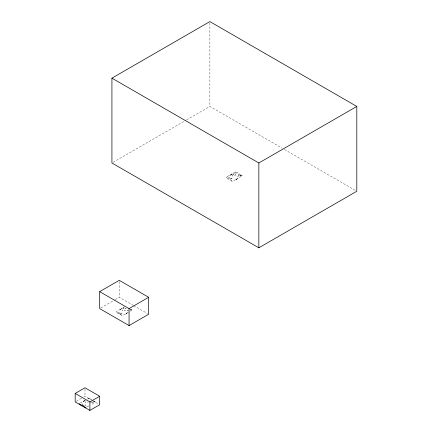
<?xml version="1.0" encoding="UTF-8"?>
<svg xmlns="http://www.w3.org/2000/svg" width="432" height="432" viewBox="0 0 432 432"><rect width="100%" height="100%" fill="white"/><g stroke="black" fill="none" stroke-linecap="round" stroke-linejoin="round"><path stroke-width="0.32" stroke-dasharray="2.16 1.62" d="M130.129 311.256C130.529 310.376 133.612 309.998 131.204 309.739L131.474 309.712M84.845 400.167L84.073 401.36L83.295 401.387A0.902 0.518 -60 0 0 83.084 401.436L82.469 401.846A1.404 0.81 -60 0 1 82.312 401.933L82.21 401.976A4.79 2.765 -60 0 1 81.902 402.057L81.637 402.122M237.508 178.432L236.677 179.361A0.778 0.448 -60 0 1 236.396 179.582L235.877 179.723M237.092 178.88L236.839 179.194M80.449 402.975L80.762 402.635A2.171 1.253 -60 0 1 81.637 402.133M128.525 312.487C127.278 312.39 126.803 313.4 125.685 314.032M227.691 176.423L226.654 177.498A0.815 0.47 -60 0 1 226.341 177.584C225.601 178.141 228.01 177.946 228.101 179.264C228.647 179.113 229.208 178.465 229.592 179.48A0.562 0.324 60 0 0 229.727 179.593L231.282 180.479L231.077 180.263A1.112 0.643 60 0 0 230.353 179.701L229.997 179.685M230.855 174.776L230.44 175.171L231.887 174.415L231.476 174.425M118.633 310.16A4.79 2.765 -60 0 0 118.94 310.079L119.048 310.036A1.404 0.81 -60 0 0 119.2 309.949L119.821 309.533A0.902 0.518 -60 0 1 120.026 309.485L121.689 308.729L121.279 308.74M124.729 306.806L123.336 307.368M119.799 313.999L121.084 314.788L120.879 314.577A1.112 0.643 60 0 0 120.155 314.01L119.529 313.907A0.562 0.324 60 0 1 119.394 313.794C119 312.676 118.406 313.583 117.86 313.529C117.801 312.217 115.366 312.471 116.149 311.899A0.815 0.47 -60 0 0 116.456 311.812L117.493 310.738A2.171 1.253 -60 0 1 118.368 310.235L118.633 310.16M83.927 400.988L83.511 401.382L84.958 400.626L84.548 400.637M127.31 312.746L126.436 313.708A0.778 0.448 -60 0 1 126.198 313.891M120.658 309.091C119.853 310.311 121.576 308.837 121.63 308.2A0.799 0.464 -60 0 1 121.835 307.994L122.407 307.746A2.425 1.399 -60 0 0 122.564 307.687L122.823 307.557A2.938 1.696 -60 0 1 123.341 307.346M91.093 402.349L90.628 402.7M237.767 176.353C238.572 175.009 241.169 176.71 238.734 175.748L237.659 176.423M90.839 402.565L91.211 402.224M236.444 179.55C237.13 177.833 238.464 178.708 239.603 177.66C240.268 176.008 244.328 175.765 241.515 175.414L241.245 175.387L241.904 175.343M230.764 174.863L230.17 175.176M120.571 309.177L119.972 309.49M83.835 401.074L83.241 401.387M87.809 406.377L88.015 406.237A3.829 2.209 -60 0 1 88.943 405.95L89.105 405.913M87.485 399.146L88.889 398.207L90.477 399.017M130.221 310.03L130.907 309.782L130.259 309.922M113.092 162.308L185.971 120.231M186.554 119.896L209.876 106.429L282.177 148.171M100.834 307.94L114.664 299.954M115.241 299.624L119.27 297.297L133.099 305.278M76.345 401.252L81.529 398.255M83.835 396.927L84.991 396.263L91.768 400.178M233.534 173.054L234.279 173.065L233.275 173.124M88.949 400.108L89.154 400.032M232.751 174.56L233.739 174.199L232.546 174.598M122.553 308.869L123.719 308.54L122.348 308.912M232.389 175.964L232.983 175.689L232.211 176.045M122.191 310.279L122.785 310.003L122.013 310.36M85.46 402.176L86.054 401.9L85.282 402.257M123.077 307.438L123.957 307.346M234.101 173.043L235.726 172.001L237.303 172.751M86.033 400.696L85.617 400.81M228.733 178.918L228.911 178.821M118.535 313.232L118.719 313.13M93.625 400.707C95.602 402.484 96.05 401.56 93.501 402.964C92.891 403.72 91.703 404.941 90.709 404.444M81.734 404.125L82.831 403.974L81.745 404.276M128.099 309.242L128.023 309.269M131.706 309.658L130.885 309.668L131.317 309.728L130.405 308.88M94.743 401.614L94.975 401.555M87.982 402.052L87.696 402.111L88.009 402.073M84.721 404.989L85.909 405.103L84.953 405.081M235.548 172.06L237.719 172.811A5.578 3.218 60 0 1 237.946 172.811L238.081 172.832A1.231 0.713 60 0 1 238.831 173.502C239.36 174.917 240.743 173.718 241.186 175.392M88.619 398.272L90.299 398.979A1.766 1.021 60 0 0 90.52 399.022L90.79 399.022A5.578 3.218 60 0 1 91.017 399.022L91.152 399.044M86.929 406.771L87.14 406.739A1.447 0.837 -60 0 0 87.399 406.642L87.502 406.582A4.379 2.527 -60 0 0 87.707 406.447M241.618 175.408L241.348 175.408M235.089 175.824L234.549 175.905L235.505 175.867M125.129 310.165L124.351 310.219L125.312 310.181M131.42 309.717L131.053 309.701M94.689 401.614L94.257 401.598M237.406 172.811L237.481 172.816A1.766 1.021 60 0 1 237.227 172.768M239.069 174.852L238.01 175.009L239.144 174.884M284.51 149.515L355.639 190.582M133.677 305.613L147.506 313.594M92.335 400.502L98.55 404.093M231.077 180.263L232.065 181.721L232.821 180.97A0.832 0.481 -60 0 1 233.134 180.7L234.068 180.533A1.447 0.837 -60 0 0 234.328 180.43L234.43 180.371A4.379 2.527 -60 0 0 234.635 180.236L234.943 180.025A3.829 2.209 -60 0 1 235.872 179.739M120.879 314.577L121.867 316.03L122.629 315.284A0.832 0.481 -60 0 1 122.936 315.014L123.871 314.842A1.447 0.837 -60 0 0 124.13 314.744L124.232 314.685A4.379 2.527 -60 0 0 124.438 314.55M209.876 22.945L209.876 106.429M119.27 281.632L119.27 297.297M84.991 389.086L84.991 396.263M227.686 176.407A2.171 1.253 -60 0 1 228.566 175.921L228.825 175.851A4.79 2.765 -60 0 0 229.138 175.765L229.241 175.721A1.404 0.81 -60 0 0 229.397 175.635L230.013 175.225A0.902 0.518 -60 0 1 230.224 175.176L230.677 175.014C230.256 175.781 231.763 174.528 231.822 173.885A0.799 0.464 -60 0 1 232.033 173.68L232.605 173.437A2.425 1.399 -60 0 0 232.756 173.372L233.015 173.243A2.938 1.696 -60 0 1 233.539 173.032M91.147 399.006A1.231 0.713 60 0 1 91.822 399.578M124.751 314.307A3.829 2.209 -60 0 1 125.674 314.053M236.704 179.291L236.261 179.491L236.72 179.312M126.895 313.195L126.646 313.508L126.895 313.195M126.619 313.475L126.068 313.805L126.619 313.475M127.829 310.446C126.538 311.445 128.434 310.025 128.034 310.225L128.536 310.063L127.829 310.446M235.672 174.004L235.105 174.393L236.288 173.761L235.672 174.004M125.474 308.318L124.907 308.707L126.268 308.054L125.474 308.318M236.677 179.361L236.174 179.437L236.677 179.361M240.068 175.835C239.528 176.348 242.163 174.776 240.068 175.835M93.139 402.046L92.599 402.295L91.805 401.96L92.945 402.241L94.171 401.679L93.139 402.046M240.689 175.559L241.072 175.522L240.689 175.559M229.284 177.849L227.707 178.092L229.759 177.763L229.284 177.849M119.086 312.163L117.515 312.406L119.561 312.077L119.086 312.163M231.741 178.762L230.693 178.826L231.379 178.843C230.116 178.864 234.457 178.886 231.741 178.762M121.543 313.076L120.496 313.141L122.639 313.205L121.543 313.076M230.278 178.864L229.894 178.94L230.278 178.864M120.085 313.178L119.696 313.254L120.085 313.178M236.261 173.767L236.261 173.767M89.332 399.978L89.332 399.978M232.573 174.587L232.573 174.587M85.644 400.799L85.644 400.799M233.712 174.215L233.712 174.215M231.655 174.404L231.979 174.469L231.655 174.404M121.462 308.718L121.781 308.783L121.462 308.718M84.726 400.615L85.05 400.68L84.726 400.615"/><path stroke-width="0.65" d="M111.926 78.154L209.876 21.6L356.805 106.429L356.805 191.257L258.854 247.811L111.926 162.983L111.926 78.154L258.854 162.983L356.805 106.429M99.684 291.638L119.27 280.33L148.657 297.292L148.657 314.258L129.065 325.571L99.684 308.605L99.684 291.638L129.065 308.605L148.657 297.292M75.195 393.433L84.991 387.779L99.684 396.263L99.684 404.746L89.888 410.4L75.195 401.917L75.195 393.433L89.888 401.917L99.684 396.263M83.43 405.923L82.841 405.832A0.562 0.324 60 0 1 82.663 405.691C82.258 404.384 81.464 405.923 80.995 405.232C80.957 404.044 78.538 404.401 79.412 403.796A0.815 0.47 -60 0 0 79.618 403.763M258.854 162.983L258.854 247.811M129.065 308.605L129.065 325.571M89.888 401.917L89.888 410.4M83.425 405.913A1.112 0.643 60 0 1 84.154 406.469L85.136 407.932L85.898 407.182A0.832 0.481 -60 0 1 86.103 406.976"/></g></svg>
